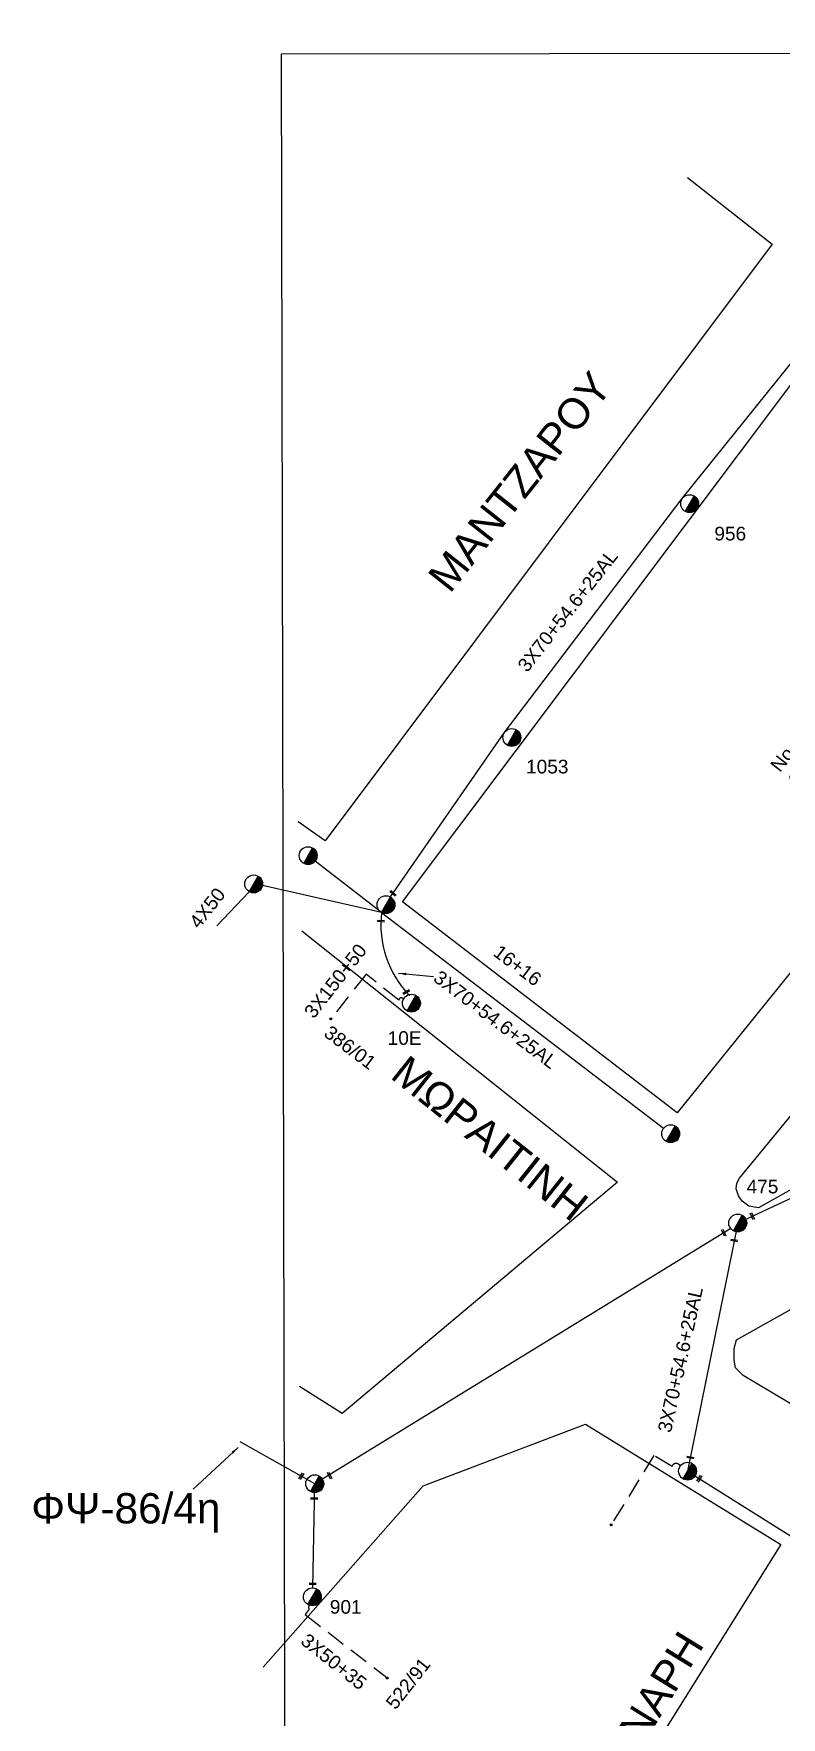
# Model space of a CAD drawing. Header units: millimetres. Extents: x 771 to 3391, y 686 to 1835.
# Drawn here: x 852.5 to 951.1, y 1540.7 to 1762.8 of the extents above; entities that cross this region are included whole.
import ezdxf

# ---------------------------------------------------------------- set-up
doc = ezdxf.new("R2010")
doc.units = ezdxf.units.MM
doc.linetypes.add('DASHED', pattern=[19.05, 12.7, -6.35])
for name, color, linetype in [('Άγνωστα', 7, 'Continuous'), ('Γυμνά εναέρια ΧΤ (3Φ)   4x50CU', 7, 'Continuous'), ('Επιγραφές - Σχήματα', 7, 'Continuous'), ('Καλωδια Χ.Τ. 3x50+35', 7, 'Continuous'), ('Καλώδια ΧΤ   3x150AL+50CU', 7, 'DASHED'), ('Μηχανική τομή', 7, 'Continuous'), ('Στύλος ΦΜ', 7, 'Continuous'), ('Στύλος ΦΜ @ 1', 7, 'Continuous'), ('Συνδέσεις', 7, 'Continuous'), ('Συνεστραμμένα ΧΤ   3x70+54.6+25 AL', 7, 'SYN_LINE'), ('Υπόβαθρο ΔΕΗ', 7, 'Continuous')]:
    doc.layers.add(name, color=color, linetype=linetype)
doc.styles.add('arial', font='ARIAL.TTF')
doc.styles.get("Standard").update_dxf_attribs({"font": 'ARIAL.TTF'})
doc.linetypes.add('SYN_LINE', pattern='A,0.5,-0.0001,["/\\/\\/\\/",Standard,S=0.1,R=0,X=0,Y=-0.05],-0.25', length=0.7501)
doc.dimstyles.new('ISO-25', dxfattribs={"dimtxt": 2.5, "dimasz": 2.5, "dimexe": 1.25, "dimexo": 0.625, "dimtad": 1, "dimtxsty": 'Standard', "dimcen": 2.5, "dimadec": 0, "dimazin": 0, "dimtfac": 1, "dimtmove": 0, "dimatfit": 3, "dimfxl": 1, "dimarcsym": 0})

# ---------------------------------------------------------------- blocks, each defined once
blk = doc.blocks.new('ΥΠΑΡΧΩΝ ΤΣΙΜΕΝΤΕΝΙΟΣ ΣΤΥΛΟΣ')
at = {"layer": 'Στύλος ΦΜ'}
blk.add_hatch(color=7, dxfattribs=at).paths.add_polyline_path([(-1.29, -2.28, 0.574793), (2.62, 0, 0.268822), (1.3, 2.27)])
at = {"layer": 'Στύλος ΦΜ', "color": 7}
blk.add_line((-1.29, -2.28), (1.3, 2.27), dxfattribs=at)
blk.add_circle((0, 0), 2.62, dxfattribs=at)
at = {"layer": 'Στύλος ΦΜ', "flags": 4}
for tag, p in [('ΑΡΙΘΜΟΣ', (-4.68, 8.05)), ('ΤΥΠΟΣ', (-4.91, 3.03))]:
    blk.add_attdef(tag, p, '', height=4, dxfattribs=at)
blk = doc.blocks.new('ΜΗΧΑΝΙΚΗ ΤΟΜΗ')
at = {"layer": 'Μηχανική τομή', "ltscale": 40}
for p, q in [((-1.89, 0.78), (1.89, 0.78)), ((1.89, 0), (-1.89, 0))]:
    blk.add_line(p, q, dxfattribs=at)
blk = doc.blocks.new('_ΣΥΝΔΕΣΗ')
at = {"layer": 'Συνδέσεις', "linetype": 'SYN_LINE', "ltscale": 40}
blk.add_hatch(color=256, dxfattribs=at).paths.add_polyline_path([(0.5, -0.01, 1), (-0.5, -0.01, 1)])
at = {"layer": 'Συνδέσεις'}
blk.add_circle((0, -0.01), 0.5, dxfattribs=at)

msp = doc.modelspace()

# ---------------------------------------------------------------- linework, layer by layer
at = {"layer": 'Άγνωστα', "color": 7}
for points in [[(898.3522, 1646.87833), (889.59882, 1653.65657)], [(898.3522, 1646.87833), (935.56583, 1618.41214)]]:
    msp.add_lwpolyline(points, dxfattribs=at)
at = {"layer": 'Άγνωστα', "color": 133, "linetype": 'DASHED', "ltscale": 0.2}
msp.add_lwpolyline([(937.74633, 1573.83859, 0.705147948), (936.67023, 1573.79122), (934.28408, 1575.25807), (928.65629, 1566.1032)], format="xyb", dxfattribs=at)
at = {"layer": 'Γυμνά εναέρια ΧΤ (3Φ)   4x50CU', "color": 62, "linetype": 'SYN_LINE', "ltscale": 8}
msp.add_lwpolyline([(880.90294, 1649.62175), (876.62897, 1645.10212)], dxfattribs=at)
at = {"layer": 'Καλωδια Χ.Τ. 3x50+35', "color": 5, "linetype": 'DASHED', "ltscale": 0.2}
msp.add_lwpolyline([(888.82213, 1555.47998, 0.368131078), (888.81776, 1554.94916), (888.27453, 1554.24386), (899.21303, 1545.81893)], format="xyb", dxfattribs=at)
at = {"layer": 'Καλώδια ΧΤ   3x150AL+50CU', "color": 62, "linetype": 'DASHED', "ltscale": 0.2}
msp.add_lwpolyline([(901.22956, 1635.42549, 0.737716493), (900.60744, 1635.32804), (896.33808, 1638.7269), (891.60862, 1632.78615)], format="xyb", dxfattribs=at)
at = {"layer": 'Συνεστραμμένα ΧΤ   3x70+54.6+25 AL', "color": 62, "linetype": 'SYN_LINE', "ltscale": 20}
for points in [[(899.51879, 1648.92469), (914.5217, 1670.575), (938.01751, 1701.47979), (968.85994, 1739.84789), (974.41582, 1747.6031)], [(898.3522, 1646.87833), (882.6464, 1650.45675)]]:
    msp.add_lwpolyline(points, dxfattribs=at)
at = {"layer": 'Συνεστραμμένα ΧΤ   3x70+54.6+25 AL', "color": 133, "linetype": 'SYN_LINE', "ltscale": 20}
msp.add_lwpolyline([(1057.67398, 1669.42326), (1032.26917, 1652.17716), (1013.2687, 1641.52036), (979.46956, 1621.80228), (945.3437, 1605.91027), (938.72368, 1573.17673), (962.58618, 1558.1714)], dxfattribs=at)
at = {"layer": 'Συνεστραμμένα ΧΤ   3x70+54.6+25 AL', "color": 5, "linetype": 'SYN_LINE', "ltscale": 20}
msp.add_lwpolyline([(944.40785, 1605.19355), (889.53655, 1571.50951), (879.68529, 1577.0315)], dxfattribs=at)
at = {"layer": 'Συνεστραμμένα ΧΤ   3x70+54.6+25 AL', "color": 5, "linetype": 'SYN_LINE', "ltscale": 15}
msp.add_lwpolyline([(889.49609, 1571.43853), (889.24507, 1557.76484)], dxfattribs=at)
at = {"layer": 'Συνεστραμμένα ΧΤ   3x70+54.6+25 AL', "color": 62, "linetype": 'SYN_LINE', "ltscale": 15}
msp.add_arc((911.7596, 1645.27416), 13.50303, 173.1770844, 224.0781595, dxfattribs=at)
at = {"layer": 'Υπόβαθρο ΔΕΗ'}
for points in [[(2899.29583, 1762.81833), (885.09289, 1760.10556)], [(885.09288, 1760.10912), (887.18759, 748.25165)], [(889.61383, 1760.11492), (889.61383, 1760.11492)], [(938.7244, 1743.85012), (949.89416, 1735.04497), (890.91433, 1656.30958), (887.34086, 1658.82929)], [(901.09758, 1648.28195), (960.57286, 1727.4267), (999.47471, 1697.39046), (937.33583, 1620.43573), (901.09758, 1648.28195)], [(945.57806, 1611.82313), (1009.83519, 1689.99048), (1043.13492, 1664.74953), (1043.68924, 1663.23602), (1042.91318, 1662.01783), (1041.65672, 1660.39357), (948.06388, 1607.9029), (946.81706, 1608.13354), (945.93968, 1608.8024), (945.45481, 1609.51739), (945.15465, 1610.43995), (945.20083, 1611.15494), (945.57806, 1611.82313)], [(887.81934, 1644.4701), (929.48451, 1611.30029), (893.15409, 1580.78636), (887.51081, 1584.35657)], [(945.19419, 1590.51781), (1001.71531, 1622.2666), (1060.61809, 1560.32954), (1038.98211, 1530.45177), (946.0405, 1585.81342), (945.06067, 1586.81494), (944.85559, 1587.79371), (944.85559, 1589.36429), (945.19419, 1590.51781)], [(882.7508, 1547.32133), (903.83754, 1571.23842), (925.23776, 1579.3596), (951.0074, 1563.51817), (918.51858, 1511.50209), (888.34965, 1530.37893)]]:
    msp.add_lwpolyline(points, dxfattribs=at)
msp.add_lwpolyline([(889.61383, 1760.11492), (889.61383, 1760.11492)], close=True, dxfattribs=at)

# ---------------------------------------------------------------- block references
at = {"layer": 'Μηχανική τομή'}
for p, xscale, yscale, zscale, rotation in [((899.80493, 1649.3376), 0.2500000000001927, 0.2500000000001927, 0.2500000000001927, 319.4881344352931), ((898.26186, 1645.65196), 0.2500000000001927, 0.2500000000001927, 0.2500000000001927, 355.4310733044071), ((901.66906, 1636.30126), 0.2500000000001927, 0.2500000000001927, 0.2500000000001927, 29.32457318265775), ((947.16974, 1606.7677), 0.2500000000001928, 0.2500000000001928, 0.2500000000001928, 293.5127969340581), ((943.39325, 1604.59536), 0.2500000000001927, 0.2500000000001927, 0.2500000000001927, 293.5127969340581), ((944.86044, 1603.52071), 0.2500000000002005, 0.2500000000002005, 0.2500000000002005, 350.3046890946979), ((939.07437, 1574.88147), 0.2500000000002005, 0.2500000000002005, 0.2500000000002005, 350.3046890946979), ((887.85235, 1572.45356), 0.2500000000001926, 0.2500000000001926, 0.2500000000001926, 58.24303943689049), ((891.41467, 1572.54114), 0.2500000000001927, 0.2500000000001927, 0.2500000000001927, 293.5127969340581), ((940.36607, 1572.14885), 0.249999999999919, 0.249999999999919, 0.249999999999919, 60.45441640026036), ((889.45984, 1569.46419), 0.2500000000001927, 0.2500000000001927, 0.2500000000001927, 359.0481283027873), ((889.25345, 1558.22167), 0.2500000000001927, 0.2500000000001927, 0.2500000000001927, 359.0481283027873)]:
    msp.add_blockref('ΜΗΧΑΝΙΚΗ ΤΟΜΗ', p, dxfattribs=dict(at, xscale=xscale, yscale=yscale, zscale=zscale, rotation=rotation))
at = {"layer": 'Στύλος ΦΜ @ 1', "ltscale": 40}
ref = msp.add_blockref('ΥΠΑΡΧΩΝ ΤΣΙΜΕΝΤΕΝΙΟΣ ΣΤΥΛΟΣ', (938.99105, 1700.81694), dxfattribs=dict(at, xscale=0.4499999999998181, yscale=0.4499999999998181, zscale=0.4499999999998181))
ref.add_attrib('ΤΥΠΟΣ', '956', (942.25607, 1695.95831), dxfattribs={"layer": 'Στύλος ΦΜ', "height": 1.8, "flags": 4})
ref = msp.add_blockref('ΥΠΑΡΧΩΝ ΤΣΙΜΕΝΤΕΝΙΟΣ ΣΤΥΛΟΣ', (915.52803, 1669.96308), dxfattribs=dict(at, xscale=0.4499999999998181, yscale=0.4499999999998181, zscale=0.4499999999998181))
ref.add_attrib('ΤΥΠΟΣ', '1053', (917.41076, 1665.22193), dxfattribs={"layer": 'Στύλος ΦΜ', "height": 1.8, "flags": 4})
at = {"layer": 'Στύλος ΦΜ @ 1', "ltscale": 40, "xscale": 0.4499999999998181, "yscale": 0.4499999999998181, "zscale": 0.4499999999998181}
for p in [(888.66761, 1654.37767), (881.48398, 1650.64622), (898.93323, 1647.9028), (936.49909, 1617.69369), (936.49909, 1617.69369), (889.53429, 1571.5108), (938.72141, 1573.17802)]:
    msp.add_blockref('ΥΠΑΡΧΩΝ ΤΣΙΜΕΝΤΕΝΙΟΣ ΣΤΥΛΟΣ', p, dxfattribs=at)
at = {"layer": 'Στύλος ΦΜ @ 1', "ltscale": 40}
ref = msp.add_blockref('ΥΠΑΡΧΩΝ ΤΣΙΜΕΝΤΕΝΙΟΣ ΣΤΥΛΟΣ', (902.28854, 1634.91003), dxfattribs=dict(at, xscale=0.4499999999998181, yscale=0.4499999999998181, zscale=0.4499999999998181))
ref.add_attrib('ΤΥΠΟΣ', '10Ε', (899.15477, 1629.41677), dxfattribs={"layer": 'Στύλος ΦΜ', "height": 1.8, "flags": 4})
ref = msp.add_blockref('ΥΠΑΡΧΩΝ ΤΣΙΜΕΝΤΕΝΙΟΣ ΣΤΥΛΟΣ', (945.34144, 1605.91156), dxfattribs=dict(at, xscale=0.4499999999998181, yscale=0.4499999999998181, zscale=0.4499999999998181))
ref.add_attrib('ΤΥΠΟΣ', '475', (946.50604, 1609.82075), dxfattribs={"layer": 'Στύλος ΦΜ', "height": 1.8, "flags": 4})
ref = msp.add_blockref('ΥΠΑΡΧΩΝ ΤΣΙΜΕΝΤΕΝΙΟΣ ΣΤΥΛΟΣ', (889.22345, 1556.58727), dxfattribs=dict(at, xscale=0.4499999999998181, yscale=0.4499999999998181, zscale=0.4499999999998181))
ref.add_attrib('ΤΥΠΟΣ', '901', (891.52171, 1554.36575), dxfattribs={"layer": 'Στύλος ΦΜ', "height": 1.8, "flags": 4})
at = {"layer": 'Συνδέσεις', "xscale": 0.25, "yscale": 0.25, "zscale": 0.25}
for p in [(891.64897, 1632.83683), (928.65629, 1566.1032), (899.10684, 1545.88646)]:
    msp.add_blockref('_ΣΥΝΔΕΣΗ', p, dxfattribs=at)

# ---------------------------------------------------------------- texts
at = {"ltscale": 40, "char_height": 4, "width": 64.8866414, "attachment_point": 1, "style": 'arial'}
for s, insert, rotation in [('MANTZAPOY', (904.22152, 1691.32594), 51.6424036), ('MΩPAITINH', (901.83053, 1628.26582), 321.4739375), ('KANAPH', (925.59487, 1532.83155), 58.4278322)]:
    msp.add_mtext(s, dxfattribs=dict(at, insert=insert, rotation=rotation))
at = {"layer": 'Άγνωστα', "color": 7, "char_height": 1.8, "attachment_point": 1}
for s, gutter_width, insert, rotation in [('3X70+54.6+25AL', 12.5, (916.15404, 1679.55651), 51.9246009), ('4Χ50', 12.5, (872.83276, 1645.71823), 51.9246009), ('3X150+50', 12.5, (887.99084, 1633.86874), 51.9246009), ('3X50+35', 12.5, (888.65015, 1551.90356), 321.5206171), ('522/91', 1.8352, (898.76625, 1542.70105), 51.9246009)]:
    msp.add_mtext_dynamic_manual_height_columns(s, width=1.8, gutter_width=gutter_width, heights=[0.04535], dxfattribs=dict(at, insert=insert, rotation=rotation))
at = {"layer": 'Άγνωστα', "color": 7}
note = msp.add_mtext_dynamic_manual_height_columns('No ', width=1.8, gutter_width=1.8352, heights=[0.04535, 0], dxfattribs=dict(at, insert=(947.26733, 1663.49915), char_height=1.8, attachment_point=1, rotation=51.9246009))
for column, words in zip(note.columns.linked_columns, ['21']):
    column.text = words
at = {"layer": 'Επιγραφές - Σχήματα', "ltscale": 0.2, "insert": (852.13301, 1570.27623), "char_height": 4, "width": 19.6718533, "attachment_point": 1}
msp.add_mtext('ΦΨ-86/4η', dxfattribs=at)
at = {"layer": 'Συνεστραμμένα ΧΤ   3x70+54.6+25 AL', "color": 7, "char_height": 1.8, "attachment_point": 1}
for s, gutter_width, insert, rotation in [('16+16', 12.5, (914.01607, 1642.73659), 322.9504961), ('3X70+54.6+25AL', 12.5, (906.12762, 1639.36751), 322.9504961), ('386/01', 1.55465, (891.6767, 1632.1052), 322.9504961), ('3X70+54.6+25AL', 12.5, (934.75882, 1578.54203), 77.4518989)]:
    msp.add_mtext_dynamic_manual_height_columns(s, width=1.8, gutter_width=gutter_width, heights=[0.04535], dxfattribs=dict(at, insert=insert, rotation=rotation))

# ---------------------------------------------------------------- leaders
at = {"layer": 'Επιγραφές - Σχήματα', "ltscale": 40}
for points in [[(900.59313, 1638.85658), (905.21269, 1638.41046)], [(879.41259, 1576.30723), (873.50986, 1570.80782)]]:
    msp.add_leader(points, dimstyle='ISO-25', override={"dimasz": 1, "dimtad": 0}, dxfattribs=at)

doc.saveas('drawing.dxf')
